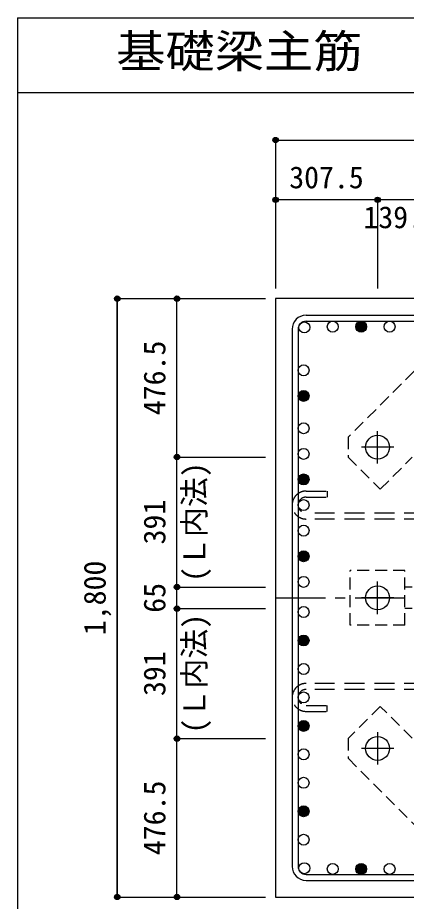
# Model space of a CAD drawing. Units: millimetres at full size, sheet at 1:30. Extents: x -5973 to 5954, y -4195 to 4201.
# Drawn here: x -5973 to -4802, y 1543 to 4201 of the extents above; entities that cross this region are included whole.
import ezdxf
from ezdxf.enums import TextEntityAlignment as Align

# ---------------------------------------------------------------- set-up
doc = ezdxf.new("R2010")
doc.units = ezdxf.units.MM
doc.header["$LTSCALE"] = 30
doc.header["$PDMODE"] = 32
doc.header["$PDSIZE"] = 15
for name, pattern in [('CHAIN1', [8, 5, -1, 1, -1]), ('DASHED1', [1.8, 1.2, -0.6]), ('DASHED2', [3, 2, -1])]:
    doc.linetypes.add(name, pattern=pattern)
for name, color, linetype in [('0-1_躯体線', 2, 'Continuous'), ('0-2_アンカーボルト', 4, 'CHAIN1'), ('0-3_立上り筋', 4, 'Continuous'), ('0-4_フープ筋', 7, 'Continuous'), ('0-7_文字', 4, 'Continuous'), ('0-9_プレート', 4, 'DASHED1'), ('0-C', 7, 'DASHED2'), ('0-D_寸法', 4, 'Continuous'), ('6-7_文字', 7, 'Continuous'), ('F-0_枠', 6, 'Continuous')]:
    doc.layers.add(name, color=color, linetype=linetype)
doc.styles.add('ＭＳ ゴシック', font='')
doc.styles.get('ＭＳ ゴシック').set_extended_font_data('MS Gothic')

msp = doc.modelspace()

# ---------------------------------------------------------------- linework, layer by layer
at = {"layer": '0-1_躯体線'}
for p, q in [((-2995.8, 3356.03), (-5195.8, 3356.03)), ((-5195.8, 3356.03), (-5195.8, 1556.03)), ((-5195.8, 1556.03), (-4577.8, 1556.03))]:
    msp.add_line(p, q, dxfattribs=at)
at = {"layer": '0-2_アンカーボルト'}
for p, q in [((-4888.3, 2860.23), (-4888.3, 2957.73)), ((-4839.6, 2909.03), (-4937.1, 2909.03)), ((-4888.3, 2407.23), (-4888.3, 2504.73)), ((-4839.6, 2456.03), (-4937.1, 2456.03)), ((-4888.3, 2051.73), (-4888.3, 1954.23)), ((-4839.5, 2003.03), (-4937, 2003.03))]:
    msp.add_line(p, q, dxfattribs=at)
at = {"layer": '0-2_アンカーボルト', "color": 3, "linetype": 'Continuous'}
for centre in [(-4888.3, 2909.03), (-4888.3, 2456.03), (-4888.3, 2003.03)]:
    msp.add_circle(centre, 36, dxfattribs=at)
at = {"layer": '0-3_立上り筋', "color": 3}
for centre in [(-5109.1, 3269.33), (-5023.49, 3271.53), (-4937.88, 3271.53), (-4852.27, 3271.53), (-5111.3, 3140.33), (-5111.3, 3063.33), (-5111.3, 2966.03), (-5111.3, 2889.03), (-5111.3, 2812.03), (-5111.3, 2735.03), (-5111.3, 2658.03), (-5111.3, 2581.03), (-5111.3, 2504.03), (-5111.3, 2413.23), (-5111.3, 2327.61), (-5111.3, 2242), (-5111.3, 2156.39), (-5111.3, 2070.78), (-5111.3, 1985.17), (-5111.3, 1899.56), (-5111.3, 1813.95), (-5111.3, 1728.34), (-5109.1, 1642.73), (-5023.49, 1640.53), (-4937.88, 1640.53), (-4852.27, 1640.53)]:
    msp.add_circle(centre, 16.5, dxfattribs=at)
at = {"layer": '0-3_立上り筋'}
for centre, radius in [((-4937.88, 3271.53), 14.85), ((-4937.88, 3271.53), 13.2), ((-4937.88, 3271.53), 11.55), ((-4937.88, 3271.53), 9.9), ((-4937.88, 3271.53), 8.25), ((-4937.88, 3271.53), 6.6), ((-4937.88, 3271.53), 4.95), ((-4937.88, 3271.53), 3.3), ((-4937.88, 3271.53), 1.65), ((-5111.3, 3063.33), 14.85), ((-5111.3, 3063.33), 13.2), ((-5111.3, 3063.33), 11.55), ((-5111.3, 3063.33), 9.9), ((-5111.3, 3063.33), 8.25), ((-5111.3, 3063.33), 6.6), ((-5111.3, 3063.33), 4.95), ((-5111.3, 3063.33), 3.3), ((-5111.3, 3063.33), 1.65), ((-5111.3, 2812.03), 14.85), ((-5111.3, 2812.03), 13.2), ((-5111.3, 2812.03), 11.55), ((-5111.3, 2812.03), 9.9), ((-5111.3, 2812.03), 8.25), ((-5111.3, 2812.03), 6.6), ((-5111.3, 2812.03), 4.95), ((-5111.3, 2812.03), 3.3), ((-5111.3, 2812.03), 1.65), ((-5111.3, 2581.03), 14.85), ((-5111.3, 2581.03), 13.2), ((-5111.3, 2581.03), 11.55), ((-5111.3, 2581.03), 9.9), ((-5111.3, 2581.03), 8.25), ((-5111.3, 2581.03), 6.6), ((-5111.3, 2581.03), 4.95), ((-5111.3, 2581.03), 3.3), ((-5111.3, 2581.03), 1.65), ((-5111.3, 2327.61), 14.85), ((-5111.3, 2327.61), 13.2), ((-5111.3, 2327.61), 11.55), ((-5111.3, 2327.61), 9.9), ((-5111.3, 2327.61), 8.25), ((-5111.3, 2327.61), 6.6), ((-5111.3, 2327.61), 4.95), ((-5111.3, 2327.61), 3.3), ((-5111.3, 2327.61), 1.65), ((-5111.3, 2070.78), 14.85), ((-5111.3, 2070.78), 13.2), ((-5111.3, 2070.78), 11.55), ((-5111.3, 2070.78), 9.9), ((-5111.3, 2070.78), 8.25), ((-5111.3, 2070.78), 6.6), ((-5111.3, 2070.78), 4.95), ((-5111.3, 2070.78), 3.3), ((-5111.3, 2070.78), 1.65), ((-5111.3, 1813.95), 14.85), ((-5111.3, 1813.95), 13.2), ((-5111.3, 1813.95), 11.55), ((-5111.3, 1813.95), 9.9), ((-5111.3, 1813.95), 8.25), ((-5111.3, 1813.95), 6.6), ((-5111.3, 1813.95), 4.95), ((-5111.3, 1813.95), 3.3), ((-5111.3, 1813.95), 1.65), ((-4937.88, 1640.53), 14.85), ((-4937.88, 1640.53), 13.2), ((-4937.88, 1640.53), 11.55), ((-4937.88, 1640.53), 9.9), ((-4937.88, 1640.53), 8.25), ((-4937.88, 1640.53), 6.6), ((-4937.88, 1640.53), 4.95), ((-4937.88, 1640.53), 3.3), ((-4937.88, 1640.53), 1.65)]:
    msp.add_circle(centre, radius, dxfattribs=at)
at = {"layer": '0-4_フープ筋'}
for p, q in [((-5103.8, 3306.03), (-3487.8, 3306.03)), ((-5103.8, 3288.03), (-3487.8, 3288.03)), ((-5145.8, 3264.03), (-5145.8, 1648.03)), ((-5127.8, 3264.03), (-5127.8, 1648.03)), ((-5103.8, 1624.03), (-3487.8, 1624.03)), ((-5103.8, 1606.03), (-3487.8, 1606.03))]:
    msp.add_line(p, q, dxfattribs=at)
for centre, radius, start, end in [((-5103.8, 3264.03), 42, 90, 180), ((-5103.8, 3264.03), 24, 90, 180), ((-5103.8, 1648.03), 42, 180, 270), ((-5103.8, 1648.03), 24, 180, 270)]:
    msp.add_arc(centre, radius, start, end, dxfattribs=at)
at = {"layer": '0-9_プレート'}
for p, q in [((-4778.6, 3137.53), (-4977.3, 2938.83)), ((-4977.3, 2938.83), (-4977.3, 2879.43)), ((-4977.3, 2879.43), (-4880.4, 2782.53)), ((-4880.4, 2782.53), (-4784.3, 2878.63)), ((-4805.8, 2538.53), (-4970.8, 2538.53)), ((-4805.8, 2373.53), (-4805.8, 2538.53)), ((-4784.3, 2488.53), (-4805.8, 2488.53)), ((-4784.3, 2423.53), (-4805.8, 2423.53)), ((-4880.4, 2129.53), (-4977.3, 2032.63)), ((-4784.3, 2033.43), (-4880.4, 2129.53)), ((-4977.3, 2032.63), (-4977.3, 1973.23)), ((-4977.3, 1973.23), (-4778.6, 1774.53))]:
    msp.add_line(p, q, dxfattribs=at)
msp.add_lwpolyline([(-4805.8, 2373.53), (-4970.8, 2373.53), (-4970.8, 2538.53)], dxfattribs=at)
at = {"layer": '0-C'}
for p, q in [((-5103.8, 2777.03), (-5039.8, 2777.03)), ((-5039.8, 2777.03), (-5039.8, 2759.03)), ((-5103.8, 2759.03), (-5039.8, 2759.03)), ((-3487.8, 2711.03), (-5103.8, 2711.03)), ((-3487.8, 2693.03), (-5103.8, 2693.03)), ((-3487.8, 2198.39), (-5103.8, 2198.39)), ((-3487.8, 2180.39), (-5103.8, 2180.39)), ((-5103.8, 2132.39), (-5039.8, 2132.39)), ((-5039.8, 2114.39), (-5039.8, 2132.39)), ((-5103.8, 2114.39), (-5039.8, 2114.39))]:
    msp.add_line(p, q, dxfattribs=at)
for centre, radius in [((-5103.8, 2735.03), 42), ((-5103.8, 2735.03), 24), ((-5103.8, 2156.39), 42), ((-5103.8, 2156.39), 24)]:
    msp.add_arc(centre, radius, 90, 270, dxfattribs=at)
at = {"layer": '0-D_寸法'}
for p, q in [((-5195.8, 3833.07), (-5195.8, 3653.07)), ((-5195.8, 3833.07), (-5195.8, 3653.07)), ((-5195.8, 3833.07), (-3395.8, 3833.07)), ((-5195.8, 3833.07), (-3395.8, 3833.07)), ((-5195.8, 3653.07), (-5195.8, 3386.03)), ((-5195.8, 3653.07), (-5195.8, 3386.03)), ((-4888.3, 3653.07), (-5195.8, 3653.07)), ((-5195.8, 3653.07), (-5195.8, 3386.03)), ((-4748.8, 3653.07), (-4888.3, 3653.07)), ((-4888.3, 3653.07), (-4888.3, 3386.03)), ((-4888.3, 3653.07), (-4888.3, 3386.03)), ((-5672.84, 3356.03), (-5492.84, 3356.03)), ((-5672.84, 3356.03), (-5492.84, 3356.03)), ((-5672.84, 3356.03), (-5672.84, 1556.03)), ((-5672.84, 1556.03), (-5672.84, 3356.03)), ((-5492.84, 3356.03), (-5225.8, 3356.03)), ((-5492.84, 2488.53), (-5492.84, 2879.53)), ((-5492.84, 2879.53), (-5225.8, 2879.53)), ((-5492.84, 2423.53), (-5492.84, 2488.53)), ((-5492.84, 2488.53), (-5225.8, 2488.53)), ((-5492.84, 2032.53), (-5492.84, 2423.53)), ((-5492.84, 2423.53), (-5225.8, 2423.53)), ((-5492.84, 1556.03), (-5492.84, 2032.53)), ((-5492.84, 2032.53), (-5225.8, 2032.53)), ((-5672.84, 1556.03), (-5492.84, 1556.03)), ((-5492.84, 1556.03), (-5225.8, 1556.03)), ((-5492.84, 1556.03), (-5225.8, 1556.03)), ((-5492.84, 1556.03), (-5225.8, 1556.03))]:
    msp.add_line(p, q, dxfattribs=at)
at = {"layer": '0-D_寸法', "linetype": 'CHAIN1'}
msp.add_line((-5195.8, 2456.03), (-3395.8, 2456.03), dxfattribs=at)
at = {"layer": '0-D_寸法'}
msp.add_lwpolyline([(-5492.84, 2879.53), (-5492.84, 3356.03), (-5225.8, 3356.03)], dxfattribs=at)
for centre, radius in [((-5195.8, 3833.07), 8), ((-5195.8, 3833.07), 7.2), ((-5195.8, 3833.07), 6.4), ((-5195.8, 3833.07), 5.6), ((-5195.8, 3833.07), 4.8), ((-5195.8, 3833.07), 4), ((-5195.8, 3833.07), 3.2), ((-5195.8, 3833.07), 2.4), ((-5195.8, 3833.07), 1.6), ((-5195.8, 3833.07), 0.8), ((-5195.8, 3653.07), 8), ((-5195.8, 3653.07), 7.2), ((-5195.8, 3653.07), 6.4), ((-5195.8, 3653.07), 5.6), ((-5195.8, 3653.07), 4.8), ((-5195.8, 3653.07), 4), ((-5195.8, 3653.07), 3.2), ((-5195.8, 3653.07), 2.4), ((-5195.8, 3653.07), 1.6), ((-5195.8, 3653.07), 0.8), ((-4888.3, 3653.07), 8), ((-4888.3, 3653.07), 7.2), ((-4888.3, 3653.07), 6.4), ((-4888.3, 3653.07), 5.6), ((-4888.3, 3653.07), 4.8), ((-4888.3, 3653.07), 4), ((-4888.3, 3653.07), 3.2), ((-4888.3, 3653.07), 2.4), ((-4888.3, 3653.07), 1.6), ((-4888.3, 3653.07), 0.8), ((-5672.84, 3356.03), 8), ((-5672.84, 3356.03), 7.2), ((-5672.84, 3356.03), 6.4), ((-5672.84, 3356.03), 5.6), ((-5672.84, 3356.03), 4.8), ((-5672.84, 3356.03), 4), ((-5672.84, 3356.03), 3.2), ((-5672.84, 3356.03), 2.4), ((-5672.84, 3356.03), 1.6), ((-5672.84, 3356.03), 0.8), ((-5492.84, 3356.03), 8), ((-5492.84, 3356.03), 7.2), ((-5492.84, 3356.03), 6.4), ((-5492.84, 3356.03), 5.6), ((-5492.84, 3356.03), 4.8), ((-5492.84, 3356.03), 4), ((-5492.84, 3356.03), 3.2), ((-5492.84, 3356.03), 2.4), ((-5492.84, 3356.03), 1.6), ((-5492.84, 3356.03), 0.8), ((-5492.84, 2879.53), 8), ((-5492.84, 2879.53), 7.2), ((-5492.84, 2879.53), 6.4), ((-5492.84, 2879.53), 5.6), ((-5492.84, 2879.53), 4.8), ((-5492.84, 2879.53), 4), ((-5492.84, 2879.53), 3.2), ((-5492.84, 2879.53), 2.4), ((-5492.84, 2879.53), 1.6), ((-5492.84, 2879.53), 0.8), ((-5492.84, 2488.53), 8), ((-5492.84, 2488.53), 7.2), ((-5492.84, 2488.53), 6.4), ((-5492.84, 2488.53), 5.6), ((-5492.84, 2488.53), 4.8), ((-5492.84, 2488.53), 4), ((-5492.84, 2488.53), 3.2), ((-5492.84, 2488.53), 2.4), ((-5492.84, 2488.53), 1.6), ((-5492.84, 2488.53), 0.8), ((-5492.84, 2423.53), 8), ((-5492.84, 2423.53), 7.2), ((-5492.84, 2423.53), 6.4), ((-5492.84, 2423.53), 5.6), ((-5492.84, 2423.53), 4.8), ((-5492.84, 2423.53), 4), ((-5492.84, 2423.53), 3.2), ((-5492.84, 2423.53), 2.4), ((-5492.84, 2423.53), 1.6), ((-5492.84, 2423.53), 0.8), ((-5492.84, 2032.53), 8), ((-5492.84, 2032.53), 7.2), ((-5492.84, 2032.53), 6.4), ((-5492.84, 2032.53), 5.6), ((-5492.84, 2032.53), 4.8), ((-5492.84, 2032.53), 4), ((-5492.84, 2032.53), 3.2), ((-5492.84, 2032.53), 2.4), ((-5492.84, 2032.53), 1.6), ((-5492.84, 2032.53), 0.8), ((-5672.84, 1556.03), 8), ((-5672.84, 1556.03), 7.2), ((-5672.84, 1556.03), 6.4), ((-5672.84, 1556.03), 5.6), ((-5672.84, 1556.03), 4.8), ((-5672.84, 1556.03), 4), ((-5672.84, 1556.03), 3.2), ((-5672.84, 1556.03), 2.4), ((-5672.84, 1556.03), 1.6), ((-5672.84, 1556.03), 0.8), ((-5492.84, 1556.03), 8), ((-5492.84, 1556.03), 7.2), ((-5492.84, 1556.03), 6.4), ((-5492.84, 1556.03), 5.6), ((-5492.84, 1556.03), 4.8), ((-5492.84, 1556.03), 4), ((-5492.84, 1556.03), 3.2), ((-5492.84, 1556.03), 2.4), ((-5492.84, 1556.03), 1.6), ((-5492.84, 1556.03), 0.8)]:
    msp.add_circle(centre, radius, dxfattribs=at)
at = {"layer": '0-D_寸法', "color": 7}
for p in [(-5195.8, 3833.07), (-5195.8, 3833.07), (-5195.8, 3653.07), (-5195.8, 3653.07), (-4888.3, 3653.07), (-4888.3, 3653.07), (-5672.84, 3356.03), (-5492.84, 3356.03), (-5492.84, 3356.03), (-5492.84, 2879.53), (-5492.84, 2879.53), (-5492.84, 2488.53), (-5492.84, 2488.53), (-5492.84, 2423.53), (-5492.84, 2423.53), (-5492.84, 2032.53), (-5492.84, 2032.53), (-5672.84, 1556.03), (-5492.84, 1556.03), (-5492.84, 1556.03)]:
    msp.add_point(p, dxfattribs=at)
at = {"layer": 'F-0_枠'}
for q in [(5954.1, 4201.15), (-5972.88, -4195.24)]:
    msp.add_line((-5972.88, 4201.15), q, dxfattribs=at)
at = {"layer": 'F-0_枠', "color": 2}
msp.add_line((-5972.88, 3976.15), (3723.6, 3976.15), dxfattribs=at)

# ---------------------------------------------------------------- texts
at = {"layer": '0-7_文字', "style": 'ＭＳ ゴシック'}
for p in [(-5387.84, 2504.03), (-5387.84, 2048.03)]:
    msp.add_text('(Ｌ内法)', height=65.98, rotation=90, dxfattribs=at).set_placement(p, align=Align.BOTTOM_LEFT)
at = {"layer": '0-D_寸法', "style": 'ＭＳ ゴシック'}
for s, p in [('307.5', (-5154.55, 3668.07)), ('139.5', (-4931.05, 3548.07))]:
    msp.add_text(s, height=65.98, dxfattribs=at).set_placement(p, align=Align.BOTTOM_LEFT)
for s, p in [('476.5', (-5507.84, 3005.28)), ('391', (-5507.84, 2616.53)), ('1,800', (-5687.84, 2343.53)), ('65', (-5507.84, 2411.03)), ('391', (-5507.84, 2160.53)), ('476.5', (-5507.84, 1681.78))]:
    msp.add_text(s, height=65.98, rotation=90, dxfattribs=at).set_placement(p, align=Align.BOTTOM_LEFT)
at = {"layer": '6-7_文字', "color": 2, "style": 'ＭＳ ゴシック', "width": 1.1}
msp.add_text('\u3000\u3000基礎梁主筋\u3000５本タイプ', height=98.97, dxfattribs=at).set_placement((-5972.88, 4021.15), align=Align.BOTTOM_LEFT)

doc.saveas('drawing.dxf')
